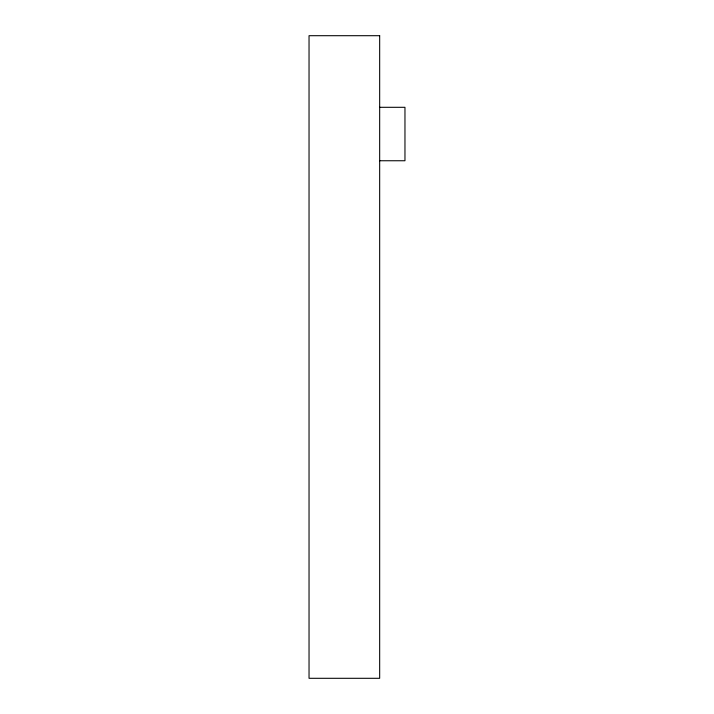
<?xml version="1.0" encoding="UTF-8"?>
<svg xmlns="http://www.w3.org/2000/svg" width="714" height="714" viewBox="0 0 714 714"><rect width="100%" height="100%" fill="white"/><g stroke="black" fill="none" stroke-linecap="round" stroke-linejoin="round"><path stroke-width="1.07" d="M379.732 107.305L404.963 107.305L404.963 160.748L379.732 160.748M379.669 35.7L309.037 35.7L309.037 678.3L379.669 678.3L379.669 35.7"/></g></svg>
